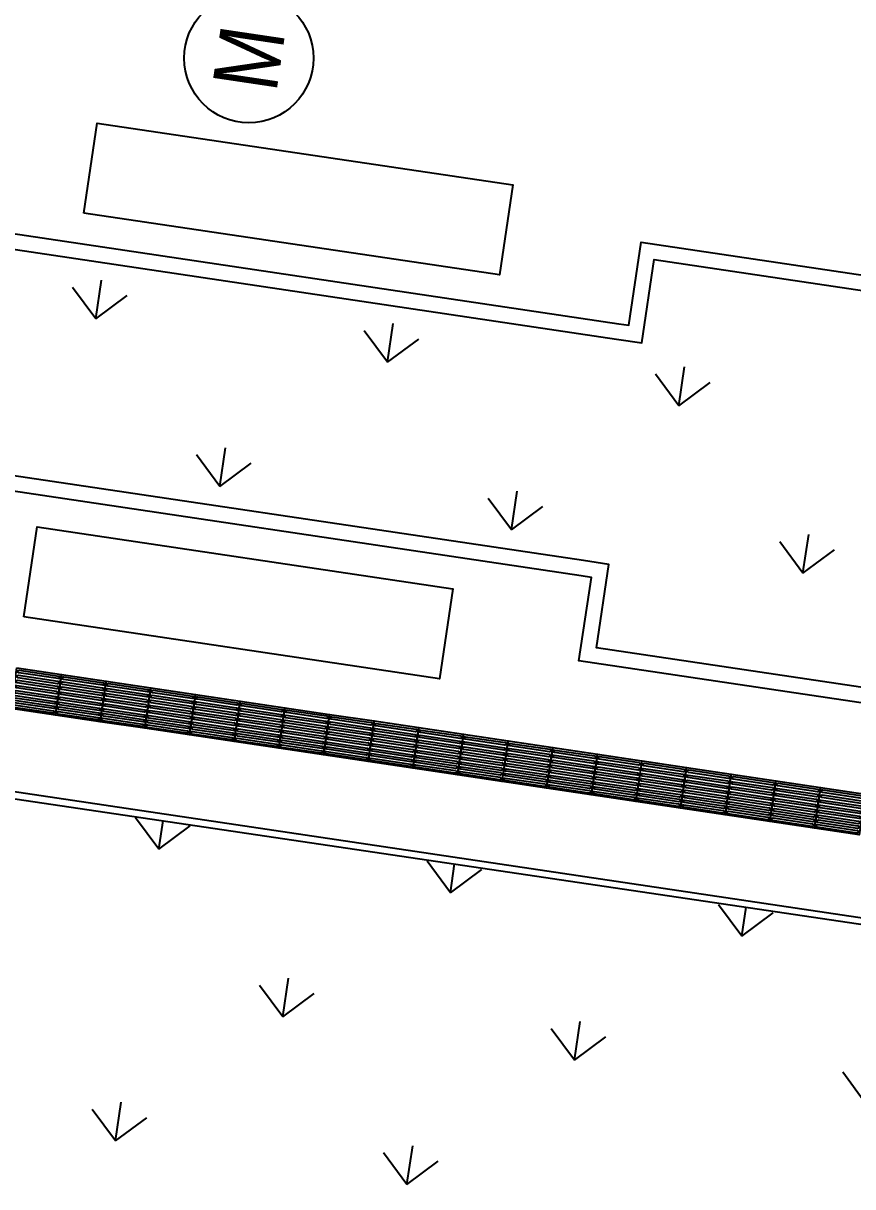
# Model space of a CAD drawing. Header units: millimetres. Extents: x 338 to 506, y 179 to 335.
# Drawn here: x 386.57 to 394.65, y 201.33 to 212.67 of the extents above; entities that cross this region are included whole.
import ezdxf
from ezdxf.enums import TextEntityAlignment as Align

# ---------------------------------------------------------------- set-up
doc = ezdxf.new("R2010")
doc.units = ezdxf.units.MM
doc.linetypes.add('DASHED2', pattern=[0.375, 0.25, -0.125])
for name, color, linetype in [('ANDEN', 251, 'Continuous'), ('EJES_DE_COLUMNA', 255, 'DASHED2'), ('MOBILIARIO_URBANO', 51, 'Continuous'), ('MUROS', 32, 'Continuous'), ('REJAS', 151, 'Continuous')]:
    doc.layers.add(name, color=color, linetype=linetype)
doc.styles.add('TECHNIC', font='txt')

# ---------------------------------------------------------------- blocks, each defined once
blk = doc.blocks.new('*X870')
at = {"color": 0}
for p, q in [((19, 101.184), (19.269, 101.453)), ((21.873, 101.184), (22.143, 101.453)), ((19, 101.184), (19.269, 100.914)), ((19, 101.184), (19.381, 101.184)), ((21.873, 101.184), (22.143, 100.914)), ((21.873, 101.184), (22.154, 101.184)), ((20.436, 99.747), (20.706, 100.016)), ((20.436, 99.747), (20.706, 99.478)), ((20.436, 99.747), (20.817, 99.747)), ((19, 98.31), (19.269, 98.58)), ((21.873, 98.31), (22.143, 98.58)), ((19, 98.31), (19.269, 98.041)), ((19, 98.31), (19.381, 98.31)), ((21.873, 98.31), (22.143, 98.041)), ((21.873, 98.31), (22.156, 98.31)), ((20.436, 96.873), (20.706, 97.143)), ((20.436, 96.873), (20.706, 96.604)), ((20.436, 96.873), (20.817, 96.873)), ((21.873, 95.436), (22.143, 95.706)), ((21.873, 95.436), (22.143, 95.167)), ((21.873, 95.436), (22.159, 95.436)), ((20.436, 94), (20.706, 94.269))]:
    blk.add_line(p, q, dxfattribs=at)
blk = doc.blocks.new('*X894')
at = {"color": 0}
for p, q in [((26.895, 102.553), (27.164, 102.822)), ((26.895, 102.553), (27.164, 102.284)), ((26.895, 102.553), (27.276, 102.553)), ((25.458, 101.116), (25.728, 101.386)), ((25.458, 101.116), (25.728, 100.847)), ((25.458, 101.116), (25.839, 101.116)), ((26.895, 99.679), (27.164, 99.949)), ((26.895, 99.679), (27.164, 99.41)), ((26.895, 99.679), (27.276, 99.679)), ((25.458, 98.242), (25.728, 98.512)), ((25.458, 98.242), (25.728, 97.973)), ((25.458, 98.242), (25.839, 98.242)), ((26.895, 96.806), (27.164, 97.075)), ((26.895, 96.806), (27.164, 96.536)), ((26.895, 96.806), (27.276, 96.806)), ((25.458, 95.369), (25.728, 95.638)), ((25.458, 95.369), (25.728, 95.099)), ((25.458, 95.369), (25.839, 95.369))]:
    blk.add_line(p, q, dxfattribs=at)
blk = doc.blocks.new('*U883')
at = {"layer": 'MOBILIARIO_URBANO', "color": 241}
blk.add_lwpolyline([(1146.678, 221.48), (1147.118, 221.48), (1147.118, 221.08), (1146.678, 221.08), (1146.678, 221.48)], dxfattribs=at)
for points in [[(1146.703, 221.46), (1147.093, 221.46, -1), (1147.093, 221.435), (1146.703, 221.435, -1)], [(1146.703, 221.41), (1147.093, 221.41, -1), (1147.093, 221.385), (1146.703, 221.385, -1)], [(1146.703, 221.36), (1147.093, 221.36, -1), (1147.093, 221.335), (1146.703, 221.335, -1)], [(1146.703, 221.31), (1147.093, 221.31, -1), (1147.093, 221.285), (1146.703, 221.285, -1)], [(1146.703, 221.21), (1147.093, 221.21, -1), (1147.093, 221.185), (1146.703, 221.185, -1)], [(1146.703, 221.26), (1147.093, 221.26, -1), (1147.093, 221.235), (1146.703, 221.235, -1)], [(1146.703, 221.164), (1147.093, 221.164, -1), (1147.093, 221.139), (1146.703, 221.139, -1)], [(1146.703, 221.118), (1147.093, 221.118, -1), (1147.093, 221.093), (1146.703, 221.093, -1)]]:
    blk.add_lwpolyline(points, format="xyb", close=True, dxfattribs=at)
blk = doc.blocks.new('EJES_ESTRUCTURALES')
at = {"layer": 'EJES_DE_COLUMNA', "color": 9, "linetype": 'Continuous'}
blk.add_circle((660.84768, 196.7363), 0.63, dxfattribs=at)
at = {"layer": 'EJES_DE_COLUMNA', "color": 1, "style": 'TECHNIC'}
blk.add_text('M', height=0.63, dxfattribs=at).set_placement((660.84768, 196.7363), align=Align.MIDDLE)
blk = doc.blocks.new('A$C7152A42C')
at = {"layer": 'ANDEN'}
for points in [[(22.21838, 26.35441), (22.21838, 147.01361), (11.3464, 147.70398)], [(11.3464, 147.70398), (11.3526, 147.60417), (22.11859, 146.91995), (22.11859, 146.91995), (22.21715, 19.86576)], [(22.21838, 26.35441), (22.21838, 26.35441), (22.21838, 147.01361)], [(24.29376, 84.11145), (24.29376, 97.40319), (25.1145, 97.40319), (25.1145, 97.50319), (25.1145, 103.71936), (25.1145, 103.71936), (25.1145, 103.71936), (25.1145, 104.23388), (25.1145, 104.23388), (25.1145, 104.23388), (25.1145, 104.33388), (25.1145, 110.55005), (25.0145, 110.55005), (24.26949, 110.55005), (24.26949, 110.55005), (24.26949, 146.88337), (54.93114, 144.93637)], [(54.93114, 140.52352), (33.00663, 141.9156), (33.00663, 108.85105), (27.5977, 108.85105), (27.5977, 104.3339), (27.5977, 104.2339), (27.5977, 104.2839), (27.5977, 104.2839), (27.5977, 103.76938), (27.5977, 103.76938), (27.5977, 103.71938), (27.5977, 97.50321), (27.5977, 97.40321), (28.41845, 97.40321), (28.41845, 84.11147)], [(24.44376, 84.26145), (24.44376, 97.25319), (25.2645, 97.25319), (25.2645, 97.50319), (25.2645, 103.86936), (25.2645, 103.86936), (25.2645, 104.08388), (25.2645, 104.08388), (25.2645, 104.33388), (25.2645, 110.70005), (25.0145, 110.70005), (24.41949, 110.70005), (24.41949, 146.72354), (54.78114, 144.79559)], [(54.78114, 140.68335), (32.85663, 142.07542), (32.85663, 109.00105), (27.4477, 109.00105), (27.4477, 104.3339), (27.4477, 104.0839), (27.4477, 104.1339), (27.4477, 103.91938), (27.4477, 103.86938), (27.4477, 97.50321), (27.4477, 97.25321), (28.26845, 97.25321), (28.26845, 84.26147)]]:
    blk.add_lwpolyline(points, dxfattribs=at)
at = {"layer": 'REJAS', "color": 30}
for points in [[(23.91875, 102.81995), (24.80574, 102.81995), (24.80574, 98.72244), (23.91875, 98.72244)], [(27.89702, 102.81995), (28.784, 102.81995), (28.784, 98.72244), (27.89702, 98.72244)]]:
    blk.add_lwpolyline(points, close=True, dxfattribs=at)
at = {"layer": 'ANDEN', "color": 85, "linetype": 'Continuous'}
blk.add_blockref('*X870', (0, 0), dxfattribs=at)
at = {"layer": 'ANDEN', "color": 251, "linetype": 'Continuous'}
blk.add_blockref('*X894', (0, 0), dxfattribs=at)
at = {"layer": 'ANDEN', "rotation": 270}
for p in [(-198.06149, 1249.49085), (-198.06149, 1249.05074), (-198.06149, 1248.61063), (-198.06149, 1248.17053), (-198.06149, 1247.73042), (-198.06149, 1247.29032), (-198.06149, 1246.85021), (-198.06149, 1246.41011), (-198.06149, 1245.97), (-198.06149, 1245.5299), (-198.06149, 1245.08979), (-198.06149, 1244.64968), (-198.06149, 1244.20958), (-198.06149, 1243.76947), (-198.06149, 1243.32937), (-198.06149, 1242.88926), (-198.06149, 1242.44916), (-198.06149, 1242.00905), (-198.06149, 1241.56894)]:
    blk.add_blockref('*U883', p, dxfattribs=at)
at = {"layer": 'EJES_DE_COLUMNA'}
blk.add_blockref('EJES_ESTRUCTURALES', (-631.22088, -95.28525), dxfattribs=at)

msp = doc.modelspace()

# ---------------------------------------------------------------- block references
at = {"layer": 'MUROS', "color": 32, "rotation": 81.53046525965426}
msp.add_blockref('A$C7152A42C', (484.748, 168.084), dxfattribs=at)

doc.saveas('drawing.dxf')
